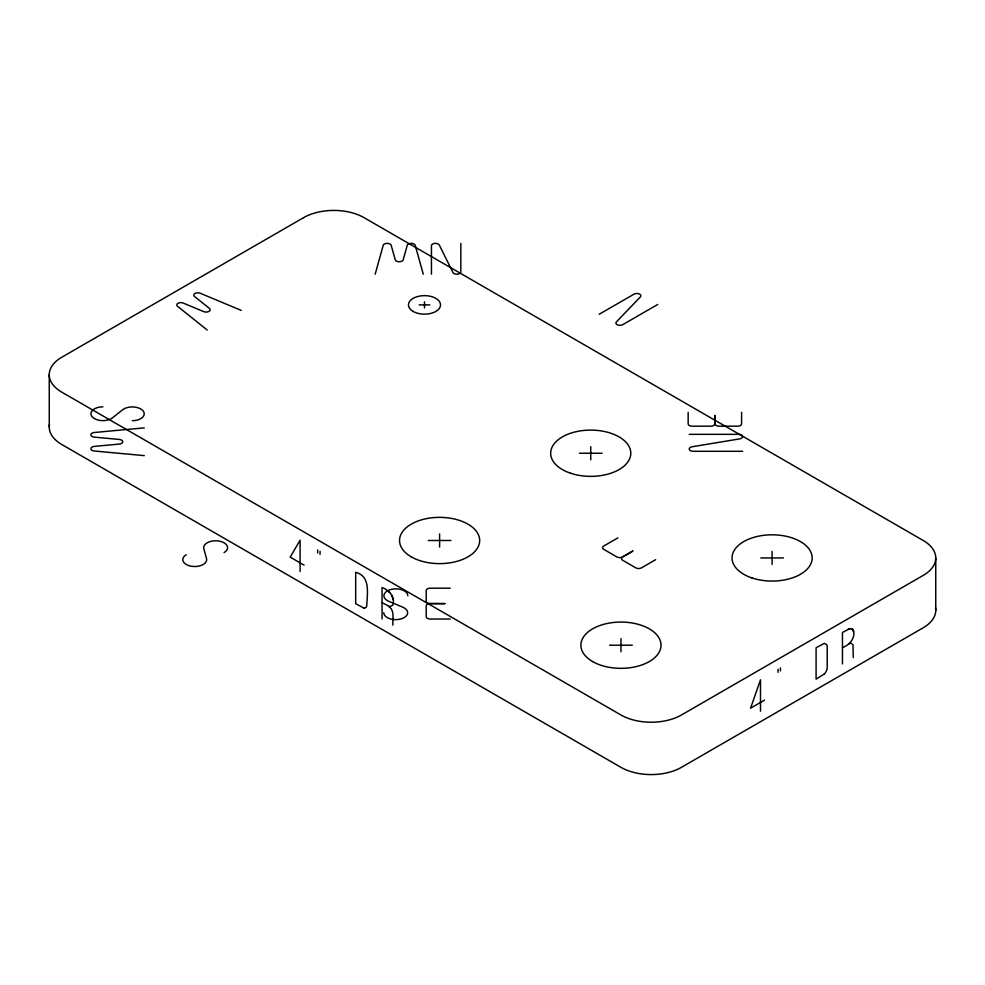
<?xml version="1.0" encoding="UTF-8"?>
<svg xmlns="http://www.w3.org/2000/svg" width="985" height="985" viewBox="0 0 985 985"><rect width="100%" height="100%" fill="white"/><g stroke="black" fill="none" stroke-linecap="round" stroke-linejoin="round"><path stroke-width="1.48" d="M375.174 274.187L383.19 245.339A4.063 2.339 0 0 1 387.191 243.369A4.063 2.339 0 0 1 391.205 245.339L395.207 259.757A4.063 2.339 0 0 0 399.221 261.739A4.063 2.339 0 0 0 403.222 259.757L407.224 245.339A4.063 2.339 0 0 1 411.238 243.369A4.063 2.339 0 0 1 415.239 245.339L423.254 274.187M599.139 314.289L634.094 294.121A4.014 2.315 0 0 1 639.327 293.949A4.014 2.315 0 0 1 640.398 296.904L616.45 321.861A4.002 2.315 0 0 0 617.484 324.853A4.002 2.315 0 0 0 622.754 324.656L657.709 304.476M617.866 537.872L603.707 546.059A4.002 2.315 0 0 0 603.707 549.322L616.869 556.931A4.002 2.315 0 0 0 622.532 556.931L632.986 550.96L622.655 556.993A4.002 2.315 0 0 0 622.655 560.268L635.817 567.865A4.002 2.315 0 0 0 641.481 567.865L655.653 559.689M850.129 628.504L842.458 632.468L842.458 663.902M842.458 647.613C849.562 645.138 855.977 637.701 853.207 629.883L851.939 628.713L848.048 629.243M764.495 700.138L750.582 708.166L760.494 679.798L760.494 711.182M848.762 643.931L850.781 643.18L852.998 644.559L853.256 657.611M144.29 427.872L94.314 432.501A4.063 2.339 0 0 0 90.891 434.816A4.063 2.339 0 0 0 94.314 437.131L119.296 439.445A4.063 2.339 0 0 1 122.719 441.76A4.063 2.339 0 0 1 119.296 444.075L94.314 446.39A4.063 2.339 0 0 0 90.891 448.704A4.063 2.339 0 0 0 94.314 451.007L144.29 455.636M419.142 304.894L429.829 304.894M689.241 434.336L738.676 434.336A4.014 2.315 0 0 1 742.579 436.355A4.014 2.315 0 0 1 739.71 438.879L692.209 446.759A4.002 2.315 0 0 0 689.278 449.295A4.002 2.315 0 0 0 693.255 451.302L742.678 451.302M579.402 453.235L602.069 453.235M428.266 540.494L450.933 540.494M760.765 557.941L783.432 557.941M450.243 588.193L430.199 588.193A4.002 2.315 0 0 0 426.197 590.508L426.197 601.256A4.002 2.315 0 0 0 430.199 603.571L444.9 603.62L430.199 603.571A4.002 2.315 0 0 0 426.197 605.984L426.197 616.721A4.002 2.315 0 0 0 430.199 619.036L450.243 619.036M609.629 645.2L632.296 645.2M241.226 310.373L200.226 293.247A4.063 2.339 0 0 0 194.968 293.493A4.063 2.339 0 0 0 194.55 296.522L209.386 308.354A4.063 2.339 0 0 1 208.968 311.383A4.063 2.339 0 0 1 203.723 311.629L183.222 303.06A4.063 2.339 0 0 0 177.977 303.306A4.063 2.339 0 0 0 177.559 306.335L207.219 330.012M382.057 602.66L389.74 606.612L392.818 605.221C395.588 597.415 389.173 589.99 382.057 587.516L382.057 618.949M304.106 565.156L290.193 557.128L300.093 540.199L300.093 571.583M388.373 606.267C395.071 610.121 392.436 618.937 392.867 625.143M387.659 590.741L389.691 592.379M851.902 628.738L853.675 631.927M391.513 594.694L393.286 599.927M935.75 557.941L935.75 610.294M780.44 667.842L780.44 670.933M778.064 669.221L778.064 672.312M772.092 551.403L772.092 564.491M741.594 412.284L741.594 423.858A4.002 2.315 0 0 1 737.58 426.173L718.964 426.173A4.002 2.315 0 0 1 714.962 423.858L714.876 415.375L714.79 423.858A4.002 2.315 0 0 1 710.788 426.173L692.172 426.173A4.002 2.315 0 0 1 688.158 423.858L688.158 412.284M620.969 638.649L620.969 651.738M590.741 446.685L590.741 459.773M460.832 243.357L460.832 271.885A4.002 2.315 0 0 1 457.348 274.175A4.002 2.315 0 0 1 452.952 272.488L439.322 245.068A4.014 2.315 0 0 0 434.939 243.406A4.014 2.315 0 0 0 431.442 245.659L431.442 274.199M439.606 533.944L439.606 547.032M424.486 301.816L424.486 307.985M320.051 551.292L320.051 554.37M317.675 549.913L317.675 553.004M49.25 374.706L49.25 427.059M935.516 607.72A42.749 24.674 0 0 1 923.228 627.753L681.411 767.352A42.749 24.674 0 0 1 620.969 767.352L61.772 444.506A42.749 24.674 0 0 1 49.484 424.486M407.815 595.753A11.943 6.895 0 0 0 390.122 589.707A11.943 6.895 0 0 0 389.444 601.576L402.126 606.908A11.943 6.895 0 0 1 401.461 618.777A11.943 6.895 0 0 1 383.768 612.732M132.285 420.718A11.943 6.895 0 0 0 142.751 410.511A11.943 6.895 0 0 0 122.214 410.117L112.967 417.443A11.943 6.895 0 0 1 92.418 417.049A11.943 6.895 0 0 1 102.896 406.842M224.075 552.56A11.943 6.895 0 0 0 218.978 541.06A11.943 6.895 0 0 0 203.969 549.174L206.407 558.126A11.943 6.895 0 0 1 191.398 566.24A11.943 6.895 0 0 1 186.288 554.74M824.42 673.9L816.085 679.121L816.085 647.736L824.42 643.34L826.871 644.806L827.228 646.665L827.228 667.313A6.563 3.792 -60 0 1 824.42 673.9M303.589 217.648L61.772 357.247A42.749 24.674 0 0 0 61.772 392.153L620.969 714.999A42.749 24.674 0 0 0 681.411 714.999L923.228 575.388A42.749 24.674 0 0 0 923.228 540.494L364.031 217.648A42.749 24.674 0 0 0 303.589 217.648M364.019 608.114L355.696 603.719L355.696 572.334C370.754 576.176 367.171 593.278 366.839 604.79A6.563 3.792 60 0 1 364.019 608.114M413.158 311.445A16.031 9.259 0 0 0 439.975 307.295A16.031 9.259 0 0 0 420.336 295.956A16.031 9.259 0 0 0 413.158 311.445M570.697 473.268A40.077 23.135 0 0 0 630.806 453.235A40.077 23.135 0 0 0 570.697 433.203A40.077 23.135 0 0 0 570.697 473.268M592.625 661.563A40.077 23.135 0 0 0 659.667 651.183A40.077 23.135 0 0 0 610.589 622.852A40.077 23.135 0 0 0 592.625 661.563M752.06 577.973A40.077 23.135 0 0 0 812.169 557.941A40.077 23.135 0 0 0 752.06 537.909A40.077 23.135 0 0 0 752.06 577.973M411.262 556.845A40.077 23.135 0 0 0 478.316 546.478A40.077 23.135 0 0 0 429.226 518.147A40.077 23.135 0 0 0 411.262 556.845"/></g></svg>
